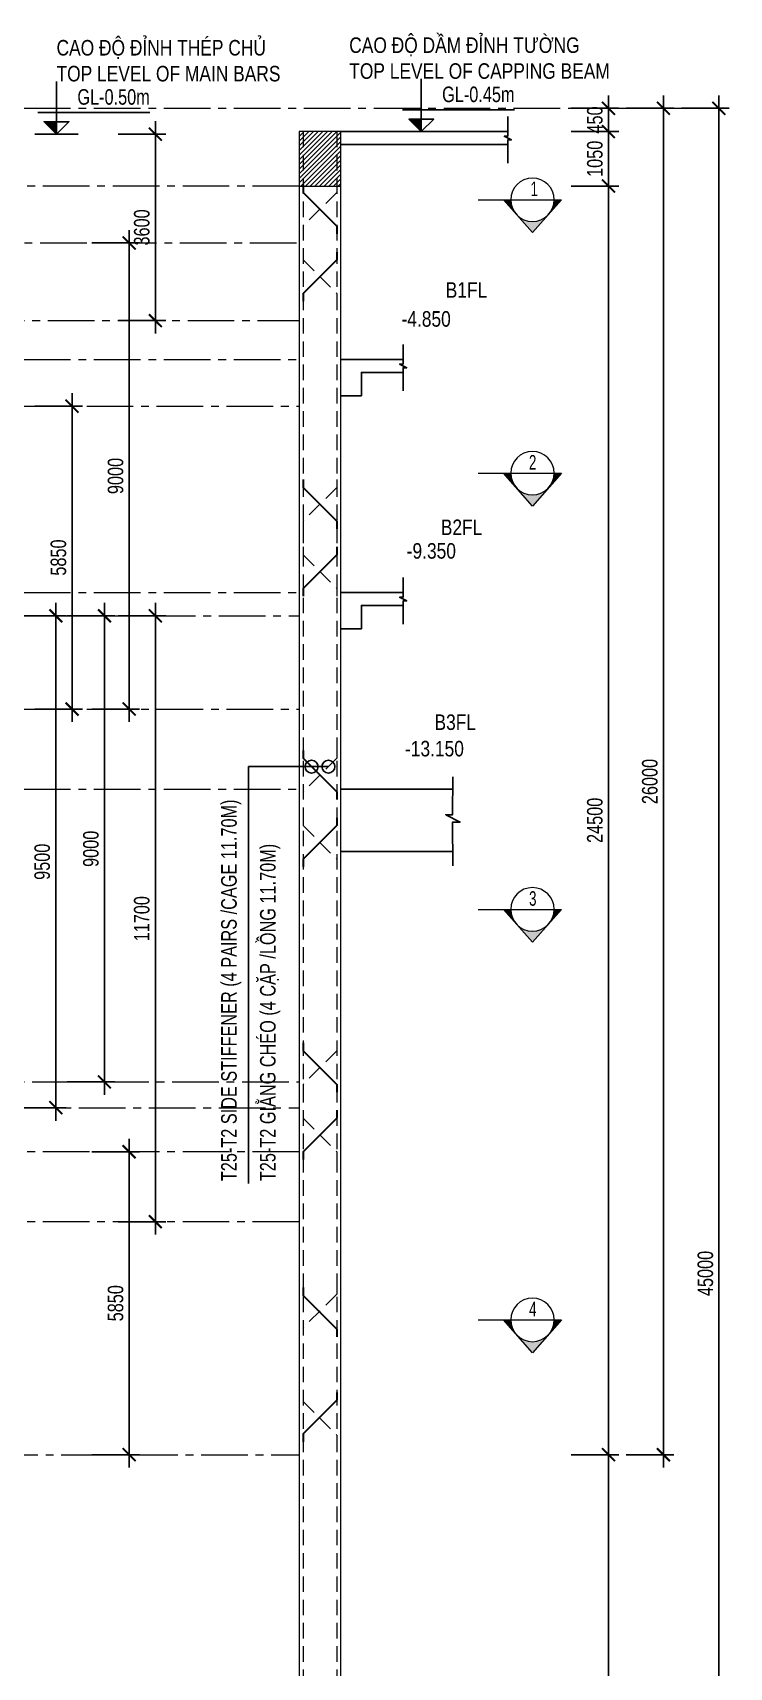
# Model space of a CAD drawing. Header units: millimetres. Extents: x 2611025 to 4139346, y -89870 to 101087.
# Drawn here: x 3953937 to 3967382, y -30106 to 1461 of the extents above; entities that cross this region are included whole.
import ezdxf
from ezdxf.enums import TextEntityAlignment as Align

# ---------------------------------------------------------------- set-up
doc = ezdxf.new("R2010")
doc.units = ezdxf.units.MM
doc.header["$LTSCALE"] = 1200
doc.header["$PDMODE"] = 35
doc.linetypes.add('CENTER2', pattern=[1.125, 0.75, -0.125, 0.125, -0.125])
doc.linetypes.add('HIDDEN', pattern=[0.375, 0.25, -0.125])
for name, color, linetype, lineweight in [('1', 9, 'Continuous', 13), ('BOUND', 3, 'Continuous', 20), ('CODE', 3, 'Continuous', 15), ('ENOTE', 2, 'Continuous', 15), ('Grid line', 160, 'CENTER2', 5), ('HIDE', 8, 'HIDDEN', 13), ('K-THUOC', 1, 'Continuous', 18), ('LEADER', 8, 'Continuous', 9), ('S-Beam - Cont', 60, 'Continuous', 25), ('T2CO', 4, 'Continuous', 30), ('T2HI', 4, 'HIDDEN', 13), ('TEXTVN', 2, 'Continuous', 20)]:
    doc.layers.add(name, color=color, linetype=linetype, lineweight=lineweight)
for name, color, linetype in [('CDC.02.DIM', 1, 'Continuous'), ('CDC.06.TEXT', 2, 'Continuous'), ('CDC.10.HATCH', 251, 'Continuous'), ('Q-Dim-line', 75, 'Continuous')]:
    doc.layers.add(name, color=color, linetype=linetype)
doc.styles.add('DB_Arial', font='arial.ttf', dxfattribs={"width": 0.8})
doc.styles.add('SMTEXT', font='arial.ttf', dxfattribs={"width": 0.75})
doc.styles.add('TEXTVN', font='VHELVCN.TTF', dxfattribs={"width": 0.8})
doc.dimstyles.new('BSV1-100', dxfattribs={"dimtxt": 300, "dimasz": 250, "dimexe": 200, "dimexo": 0, "dimgap": 108, "dimtad": 1, "dimdec": 0, "dimdsep": 46, "dimtxsty": 'SMTEXT', "dimblk": 'ARCHTICK', "dimcen": 100, "dimdle": 250, "dimclrd": 256, "dimclre": 256, "dimclrt": 1, "dimadec": 0, "dimazin": 0, "dimtfac": 1, "dimtdec": 0, "dimtix": 1, "dimtmove": 2, "dimatfit": 3, "dimfxl": 720, "dimfxlon": 1, "dimtolj": 1, "dimtzin": 0, "dimarcsym": 0})
doc.dimstyles.new('BSV25', dxfattribs={"dimtxt": 300, "dimasz": 250, "dimexe": 200, "dimexo": 0, "dimgap": 108, "dimtad": 1, "dimdec": 0, "dimlfac": 0.25, "dimdsep": 46, "dimtxsty": 'SMTEXT', "dimblk": 'ARCHTICK', "dimcen": 100, "dimdle": 250, "dimclrd": 256, "dimclre": 256, "dimclrt": 2, "dimadec": 0, "dimazin": 0, "dimtfac": 1, "dimtdec": 0, "dimtix": 1, "dimtmove": 2, "dimatfit": 3, "dimfxl": 800, "dimfxlon": 1, "dimtolj": 1, "dimtzin": 0, "dimarcsym": 0})

# ---------------------------------------------------------------- blocks, each defined once
blk = doc.blocks.new('_ArchTick')
at = {"color": 0, "linetype": 'ByBlock', "const_width": 0.15}
blk.add_lwpolyline([(-0.5, -0.5), (0.5, 0.5)], dxfattribs=at)
blk = doc.blocks.new('tag_cd')
at = {"layer": 'CDC.10.HATCH'}
blk.add_hatch(color=256, dxfattribs=at).paths.add_polyline_path([(180, 240), (420, 0), (420, 240)])
at = {"layer": 'CDC.02.DIM'}
for points in [[(420, 240), (420, 0), (660, 240), (180, 240), (420, 0), (420, 1020)], [(60, 420), (2220, 420)], [(0, 0), (840, 0)]]:
    blk.add_lwpolyline(points, dxfattribs=at)
at = {"layer": 'CDC.06.TEXT', "ltscale": 0.5, "style": 'SMTEXT', "width": 0.75}
blk.add_attdef('CD', text='', height=300, dxfattribs=at).set_placement((2220, 570), align=Align.RIGHT)
blk = doc.blocks.new('*D1619')
at = {"layer": 'Defpoints', "color": 0, "transparency": 16777216}
for p in [(3932491, 0), (3931928, -4850), (3967042, -4850)]:
    blk.add_point(p, dxfattribs=at)
at = {"layer": 'K-THUOC', "lineweight": -2, "transparency": 16777216}
for p, q in [((3931928, 250), (3931928, -5100)), ((3932491, 0), (3931728, 0)), ((3932648, -4850), (3931728, -4850))]:
    blk.add_line(p, q, dxfattribs=at)
at = {"layer": 'K-THUOC', "lineweight": -2, "transparency": 16777216, "xscale": 250, "yscale": 250, "zscale": 250}
for p, rotation in [((3931928, 0), 90), ((3931928, -4850), 270)]:
    blk.add_blockref('_ArchTick', p, dxfattribs=dict(at, rotation=rotation))
at = {"layer": 'K-THUOC', "color": 1, "transparency": 16777216, "insert": (3931667, -2425), "char_height": 300, "attachment_point": 5, "rotation": 90, "style": 'SMTEXT'}
blk.add_mtext('\\A1;4850', dxfattribs=at)
blk = doc.blocks.new('*D1620')
at = {"layer": 'Defpoints', "color": 0, "transparency": 16777216}
for p in [(3967042, -4850), (3931928, -9350), (3967042, -9350)]:
    blk.add_point(p, dxfattribs=at)
at = {"layer": 'K-THUOC', "lineweight": -2, "transparency": 16777216}
for p, q in [((3931928, -4600), (3931928, -9600)), ((3932648, -4850), (3931728, -4850)), ((3932648, -9350), (3931728, -9350))]:
    blk.add_line(p, q, dxfattribs=at)
at = {"layer": 'K-THUOC', "lineweight": -2, "transparency": 16777216, "xscale": 250, "yscale": 250, "zscale": 250}
for p, rotation in [((3931928, -4850), 90), ((3931928, -9350), 270)]:
    blk.add_blockref('_ArchTick', p, dxfattribs=dict(at, rotation=rotation))
at = {"layer": 'K-THUOC', "color": 1, "transparency": 16777216, "insert": (3931667, -7100), "char_height": 300, "attachment_point": 5, "rotation": 90, "style": 'SMTEXT'}
blk.add_mtext('\\A1;4500', dxfattribs=at)
blk = doc.blocks.new('*D1621')
at = {"layer": 'Defpoints', "color": 0, "transparency": 16777216}
for p in [(3967042, -9350), (3931928, -13150), (3967042, -13150)]:
    blk.add_point(p, dxfattribs=at)
at = {"layer": 'K-THUOC', "lineweight": -2, "transparency": 16777216}
for p, q in [((3931928, -9100), (3931928, -13400)), ((3932648, -9350), (3931728, -9350)), ((3932648, -13150), (3931728, -13150))]:
    blk.add_line(p, q, dxfattribs=at)
at = {"layer": 'K-THUOC', "lineweight": -2, "transparency": 16777216, "xscale": 250, "yscale": 250, "zscale": 250}
for p, rotation in [((3931928, -9350), 90), ((3931928, -13150), 270)]:
    blk.add_blockref('_ArchTick', p, dxfattribs=dict(at, rotation=rotation))
at = {"layer": 'K-THUOC', "color": 1, "transparency": 16777216, "insert": (3931667, -11250), "char_height": 300, "attachment_point": 5, "rotation": 90, "style": 'SMTEXT'}
blk.add_mtext('\\A1;3800', dxfattribs=at)
blk = doc.blocks.new('SIGSEC')
at = {"layer": '1', "lineweight": 9}
h = blk.add_hatch(color=256, dxfattribs=at)
h.dxf.hatch_style = 1
h.paths.add_polyline_path([(-420, 0), (-560, 0), (-315, -278, -0.182676)])
h = blk.add_hatch(color=256, dxfattribs=at)
h.dxf.hatch_style = 1
h.paths.add_polyline_path([(560, 0), (420, 0, -0.182676), (315, -278)])
h = blk.add_hatch(color=256, dxfattribs=at)
h.dxf.hatch_style = 1
h.paths.add_polyline_path([(315, -278, -0.451416), (-315, -278), (0, -635)])
at = {"layer": '1', "lineweight": 9, "elevation": 0}
blk.add_lwpolyline([(1050, 0), (-560, 0), (0, -635), (560, 0)], dxfattribs=at)
at = {"layer": '1', "lineweight": 9}
blk.add_circle((0, 0), 420, dxfattribs=at)
at = {"layer": 'BOUND', "lineweight": 9, "style": 'TEXTVN', "width": 0.8}
blk.add_attdef('SEC', text='', height=280, dxfattribs=at).set_placement((0, 210, 0), align=Align.MIDDLE_CENTER)
blk = doc.blocks.new('*D1572')
at = {"layer": 'Defpoints', "color": 0, "transparency": 16777216}
for p in [(3959881, 0), (3965049, 0), (3959881, -450)]:
    blk.add_point(p, dxfattribs=at)
at = {"layer": 'K-THUOC', "lineweight": -2, "transparency": 16777216}
for p, q in [((3964329, 0), (3965249, 0)), ((3965049, 0), (3965049, 250)), ((3965049, -450), (3965049, 0)), ((3964329, -450), (3965249, -450)), ((3965049, -450), (3965049, -700))]:
    blk.add_line(p, q, dxfattribs=at)
at = {"layer": 'K-THUOC', "lineweight": -2, "transparency": 16777216, "xscale": 250, "yscale": 250, "zscale": 250}
for p, rotation in [((3965049, 0), 270), ((3965049, -450), 90)]:
    blk.add_blockref('_ArchTick', p, dxfattribs=dict(at, rotation=rotation))
at = {"layer": 'K-THUOC', "color": 1, "transparency": 16777216, "insert": (3964788, -225), "char_height": 300, "attachment_point": 5, "rotation": 90, "style": 'SMTEXT'}
blk.add_mtext('\\A1;450', dxfattribs=at)
blk = doc.blocks.new('*D1573')
at = {"layer": 'Defpoints', "color": 0, "transparency": 16777216}
for p in [(3959881, -450), (3959881, -1500), (3965049, -1500)]:
    blk.add_point(p, dxfattribs=at)
at = {"layer": 'K-THUOC', "lineweight": -2, "transparency": 16777216}
for p, q in [((3965049, -200), (3965049, -1750)), ((3964329, -450), (3965249, -450)), ((3964329, -1500), (3965249, -1500))]:
    blk.add_line(p, q, dxfattribs=at)
at = {"layer": 'K-THUOC', "lineweight": -2, "transparency": 16777216, "xscale": 250, "yscale": 250, "zscale": 250}
for p, rotation in [((3965049, -450), 90), ((3965049, -1500), 270)]:
    blk.add_blockref('_ArchTick', p, dxfattribs=dict(at, rotation=rotation))
at = {"layer": 'K-THUOC', "color": 1, "transparency": 16777216, "insert": (3964788, -975), "char_height": 300, "attachment_point": 5, "rotation": 90, "style": 'SMTEXT'}
blk.add_mtext('\\A1;1050', dxfattribs=at)
blk = doc.blocks.new('*D1574')
at = {"layer": 'Defpoints', "color": 0, "transparency": 16777216}
for p in [(3959881, -1500), (3954185, -26000), (3965049, -26000)]:
    blk.add_point(p, dxfattribs=at)
at = {"layer": 'K-THUOC', "lineweight": -2, "transparency": 16777216}
for p, q in [((3965049, -1250), (3965049, -26250)), ((3964329, -1500), (3965249, -1500)), ((3964329, -26000), (3965249, -26000))]:
    blk.add_line(p, q, dxfattribs=at)
at = {"layer": 'K-THUOC', "lineweight": -2, "transparency": 16777216, "xscale": 250, "yscale": 250, "zscale": 250}
for p, rotation in [((3965049, -1500), 90), ((3965049, -26000), 270)]:
    blk.add_blockref('_ArchTick', p, dxfattribs=dict(at, rotation=rotation))
at = {"layer": 'K-THUOC', "color": 1, "transparency": 16777216, "insert": (3964788, -13750), "char_height": 300, "attachment_point": 5, "rotation": 90, "style": 'SMTEXT'}
blk.add_mtext('\\A1;24500', dxfattribs=at)
blk = doc.blocks.new('*D1575')
at = {"layer": 'Defpoints', "color": 0, "transparency": 16777216}
for p in [(3954185, -26000), (3955907, -45000), (3965049, -45000)]:
    blk.add_point(p, dxfattribs=at)
at = {"layer": 'K-THUOC', "lineweight": -2, "transparency": 16777216}
for p, q in [((3965049, -25750), (3965049, -45250)), ((3964329, -26000), (3965249, -26000)), ((3964329, -45000), (3965249, -45000))]:
    blk.add_line(p, q, dxfattribs=at)
at = {"layer": 'K-THUOC', "lineweight": -2, "transparency": 16777216, "xscale": 250, "yscale": 250, "zscale": 250}
for p, rotation in [((3965049, -26000), 90), ((3965049, -45000), 270)]:
    blk.add_blockref('_ArchTick', p, dxfattribs=dict(at, rotation=rotation))
at = {"layer": 'K-THUOC', "color": 1, "transparency": 16777216, "insert": (3964788, -35500), "char_height": 300, "attachment_point": 5, "rotation": 90, "style": 'SMTEXT'}
blk.add_mtext('\\A1;19000', dxfattribs=at)
blk = doc.blocks.new('*D1576')
at = {"layer": 'Defpoints', "color": 0, "transparency": 16777216}
for p in [(3959081, 0), (3966110, 0), (3954185, -26000)]:
    blk.add_point(p, dxfattribs=at)
at = {"layer": 'K-THUOC', "lineweight": -2, "transparency": 16777216}
for p, q in [((3965390, 0), (3966310, 0)), ((3966110, -26250), (3966110, 250)), ((3965390, -26000), (3966310, -26000))]:
    blk.add_line(p, q, dxfattribs=at)
at = {"layer": 'K-THUOC', "lineweight": -2, "transparency": 16777216, "xscale": 250, "yscale": 250, "zscale": 250}
for p, rotation in [((3966110, 0), 90), ((3966110, -26000), 270)]:
    blk.add_blockref('_ArchTick', p, dxfattribs=dict(at, rotation=rotation))
at = {"layer": 'K-THUOC', "color": 1, "transparency": 16777216, "insert": (3965849, -13000), "char_height": 300, "attachment_point": 5, "rotation": 90, "style": 'SMTEXT'}
blk.add_mtext('\\A1;26000', dxfattribs=at)
blk = doc.blocks.new('*D1577')
at = {"layer": 'Defpoints', "color": 0, "transparency": 16777216}
for p in [(3959081, 0), (3959081, -45000), (3967182, -45000)]:
    blk.add_point(p, dxfattribs=at)
at = {"layer": 'K-THUOC', "lineweight": -2, "transparency": 16777216}
for p, q in [((3966462, 0), (3967382, 0)), ((3967182, 250), (3967182, -45250)), ((3966462, -45000), (3967382, -45000))]:
    blk.add_line(p, q, dxfattribs=at)
at = {"layer": 'K-THUOC', "lineweight": -2, "transparency": 16777216, "xscale": 250, "yscale": 250, "zscale": 250}
for p, rotation in [((3967182, 0), 90), ((3967182, -45000), 270)]:
    blk.add_blockref('_ArchTick', p, dxfattribs=dict(at, rotation=rotation))
at = {"layer": 'K-THUOC', "color": 1, "transparency": 16777216, "insert": (3966921, -22500), "char_height": 300, "attachment_point": 5, "rotation": 90, "style": 'SMTEXT'}
blk.add_mtext('\\A1;45000', dxfattribs=at)
blk = doc.blocks.new('*D1603')
at = {"layer": 'Defpoints', "color": 0, "transparency": 16777216}
for p in [(3949240, -20150), (3955798, -20150), (3949240, -26000)]:
    blk.add_point(p, dxfattribs=at)
at = {"layer": 'K-THUOC', "lineweight": -2, "transparency": 16777216}
for p, q in [((3955078, -20150), (3955998, -20150)), ((3955798, -26250), (3955798, -19900)), ((3955078, -26000), (3955998, -26000))]:
    blk.add_line(p, q, dxfattribs=at)
at = {"layer": 'K-THUOC', "lineweight": -2, "transparency": 16777216, "xscale": 250, "yscale": 250, "zscale": 250}
for p, rotation in [((3955798, -20150), 90), ((3955798, -26000), 270)]:
    blk.add_blockref('_ArchTick', p, dxfattribs=dict(at, rotation=rotation))
at = {"layer": 'K-THUOC', "color": 1, "transparency": 16777216, "insert": (3955537, -23075), "char_height": 300, "attachment_point": 5, "rotation": 90, "style": 'SMTEXT'}
blk.add_mtext('\\A1;5850', dxfattribs=at)
blk = doc.blocks.new('*D1604')
at = {"layer": 'Defpoints', "color": 0, "transparency": 16777216}
for p in [(3949390, -9800), (3956304, -9800), (3949390, -21500)]:
    blk.add_point(p, dxfattribs=at)
at = {"layer": 'K-THUOC', "lineweight": -2, "transparency": 16777216}
for p, q in [((3956304, -21750), (3956304, -9550)), ((3955584, -9800), (3956504, -9800)), ((3955584, -21500), (3956504, -21500))]:
    blk.add_line(p, q, dxfattribs=at)
at = {"layer": 'K-THUOC', "lineweight": -2, "transparency": 16777216, "xscale": 250, "yscale": 250, "zscale": 250}
for p, rotation in [((3956304, -9800), 90), ((3956304, -21500), 270)]:
    blk.add_blockref('_ArchTick', p, dxfattribs=dict(at, rotation=rotation))
at = {"layer": 'K-THUOC', "color": 1, "transparency": 16777216, "insert": (3956043, -15650), "char_height": 300, "attachment_point": 5, "rotation": 90, "style": 'SMTEXT'}
blk.add_mtext('\\A1;11700', dxfattribs=at)
blk = doc.blocks.new('*D1605')
at = {"layer": 'Defpoints', "color": 0, "transparency": 16777216}
for p in [(3949240, -2600), (3949240, -11600), (3955798, -11600)]:
    blk.add_point(p, dxfattribs=at)
at = {"layer": 'K-THUOC', "lineweight": -2, "transparency": 16777216}
for p, q in [((3955798, -2350), (3955798, -11850)), ((3955078, -2600), (3955998, -2600)), ((3955078, -11600), (3955998, -11600))]:
    blk.add_line(p, q, dxfattribs=at)
at = {"layer": 'K-THUOC', "lineweight": -2, "transparency": 16777216, "xscale": 250, "yscale": 250, "zscale": 250}
for p, rotation in [((3955798, -2600), 90), ((3955798, -11600), 270)]:
    blk.add_blockref('_ArchTick', p, dxfattribs=dict(at, rotation=rotation))
at = {"layer": 'K-THUOC', "color": 1, "transparency": 16777216, "insert": (3955537, -7100), "char_height": 300, "attachment_point": 5, "rotation": 90, "style": 'SMTEXT'}
blk.add_mtext('\\A1;9000', dxfattribs=at)
blk = doc.blocks.new('*D1606')
at = {"layer": 'Defpoints', "color": 0, "transparency": 16777216}
for p in [(3949390, -500), (3956304, -500), (3949390, -4100)]:
    blk.add_point(p, dxfattribs=at)
at = {"layer": 'K-THUOC', "lineweight": -2, "transparency": 16777216}
for p, q in [((3956304, -4350), (3956304, -250)), ((3955584, -500), (3956504, -500)), ((3955584, -4100), (3956504, -4100))]:
    blk.add_line(p, q, dxfattribs=at)
at = {"layer": 'K-THUOC', "lineweight": -2, "transparency": 16777216, "xscale": 250, "yscale": 250, "zscale": 250}
for p, rotation in [((3956304, -500), 90), ((3956304, -4100), 270)]:
    blk.add_blockref('_ArchTick', p, dxfattribs=dict(at, rotation=rotation))
at = {"layer": 'K-THUOC', "color": 1, "transparency": 16777216, "insert": (3956043, -2300), "char_height": 300, "attachment_point": 5, "rotation": 90, "style": 'SMTEXT'}
blk.add_mtext('\\A1;3600', dxfattribs=at)
blk = doc.blocks.new('*D1607')
at = {"layer": 'Defpoints', "color": 0, "transparency": 16777216}
for p in [(3948790, -5750), (3948790, -11600), (3954696, -11600)]:
    blk.add_point(p, dxfattribs=at)
at = {"layer": 'K-THUOC', "lineweight": -2, "transparency": 16777216}
for p, q in [((3954696, -5500), (3954696, -11850)), ((3953976, -5750), (3954896, -5750)), ((3953976, -11600), (3954896, -11600))]:
    blk.add_line(p, q, dxfattribs=at)
at = {"layer": 'K-THUOC', "lineweight": -2, "transparency": 16777216, "xscale": 250, "yscale": 250, "zscale": 250}
for p, rotation in [((3954696, -5750), 90), ((3954696, -11600), 270)]:
    blk.add_blockref('_ArchTick', p, dxfattribs=dict(at, rotation=rotation))
at = {"layer": 'K-THUOC', "color": 1, "transparency": 16777216, "insert": (3954434, -8675), "char_height": 300, "attachment_point": 5, "rotation": 90, "style": 'SMTEXT'}
blk.add_mtext('\\A1;5850', dxfattribs=at)
blk = doc.blocks.new('*D1608')
at = {"layer": 'Defpoints', "color": 0, "transparency": 16777216}
for p in [(3948640, -9800), (3948640, -18800), (3955322, -18800)]:
    blk.add_point(p, dxfattribs=at)
at = {"layer": 'K-THUOC', "lineweight": -2, "transparency": 16777216}
for p, q in [((3955322, -9550), (3955322, -19050)), ((3954602, -9800), (3955522, -9800)), ((3954602, -18800), (3955522, -18800))]:
    blk.add_line(p, q, dxfattribs=at)
at = {"layer": 'K-THUOC', "lineweight": -2, "transparency": 16777216, "xscale": 250, "yscale": 250, "zscale": 250}
for p, rotation in [((3955322, -9800), 90), ((3955322, -18800), 270)]:
    blk.add_blockref('_ArchTick', p, dxfattribs=dict(at, rotation=rotation))
at = {"layer": 'K-THUOC', "color": 1, "transparency": 16777216, "insert": (3955061, -14300), "char_height": 300, "attachment_point": 5, "rotation": 90, "style": 'SMTEXT'}
blk.add_mtext('\\A1;9000', dxfattribs=at)
blk = doc.blocks.new('*D1609')
at = {"layer": 'Defpoints', "color": 0, "transparency": 16777216}
for p in [(3949090, -9800), (3949090, -19300), (3954383, -19300)]:
    blk.add_point(p, dxfattribs=at)
at = {"layer": 'K-THUOC', "lineweight": -2, "transparency": 16777216}
for p, q in [((3954383, -9550), (3954383, -19550)), ((3953663, -9800), (3954583, -9800)), ((3953663, -19300), (3954583, -19300))]:
    blk.add_line(p, q, dxfattribs=at)
at = {"layer": 'K-THUOC', "lineweight": -2, "transparency": 16777216, "xscale": 250, "yscale": 250, "zscale": 250}
for p, rotation in [((3954383, -9800), 90), ((3954383, -19300), 270)]:
    blk.add_blockref('_ArchTick', p, dxfattribs=dict(at, rotation=rotation))
at = {"layer": 'K-THUOC', "color": 1, "transparency": 16777216, "insert": (3954121, -14550), "char_height": 300, "attachment_point": 5, "rotation": 90, "style": 'SMTEXT'}
blk.add_mtext('\\A1;9500', dxfattribs=at)

msp = doc.modelspace()

# ---------------------------------------------------------------- hatches: boundary and pattern name
at = {"layer": 'CDC.10.HATCH'}
h = msp.add_hatch(dxfattribs=at)
h.set_pattern_fill('ANSI31', color=256, scale=20)
h.set_pattern_definition([(45, (1172223.78, -10706.33), (-44.9012806, 44.9012806), [])])
h.paths.add_polyline_path([(3959081.5, -1500), (3959881.5, -1500), (3959881.5, -450), (3959081.5, -450)])

# ---------------------------------------------------------------- linework, layer by layer
at = {"layer": 'BOUND'}
for points in [[(3959081.5, -45000), (3959881.5, -45000), (3959881.5, -450), (3959081.5, -450)], [(3959081.5, -1500), (3959881.5, -1500), (3959881.5, -450), (3959081.5, -450)]]:
    msp.add_lwpolyline(points, close=True, dxfattribs=at)
at = {"layer": 'BOUND', "lineweight": 20}
msp.add_lwpolyline([(3959881.5, -4350), (3959881.5, -450), (3959081.5, -450), (3959081.5, -45000), (3959881.5, -45000), (3959881.5, -19550)], dxfattribs=at)
at = {"layer": 'CODE'}
for points in [[(3960531.1, -4850, 0, 0, 0), (3961605.1, -4850, 0, 0, 0), (3961068.1, -4850, 0, 660, 0), (3961068.1, -4520, 0, 0, 0), (3961068.1, -4320, 0, 0, 0), (3962068.1, -4320, 0, 0, 0)], [(3960531.1, -9350, 0, 0, 0), (3961605.1, -9350, 0, 0, 0), (3961068.1, -9350, 0, 660, 0), (3961068.1, -9020, 0, 0, 0), (3961068.1, -8820, 0, 0, 0), (3962068.1, -8820, 0, 0, 0)], [(3960531.1, -13150, 0, 0, 0), (3961605.1, -13150, 0, 0, 0), (3961068.1, -13150, 0, 660, 0), (3961068.1, -12820, 0, 0, 0), (3961068.1, -12620, 0, 0, 0), (3962068.1, -12620, 0, 0, 0)]]:
    msp.add_lwpolyline(points, format="xyseb", dxfattribs=at)
at = {"layer": 'Grid line', "color": 2}
for p, q in [((3928119.1, 0), (3967182.1, 0)), ((3928119.1, -4850), (3959081.5, -4850)), ((3928119.1, -9350), (3959081.5, -9350)), ((3928119.1, -13150), (3959081.5, -13150))]:
    msp.add_line(p, q, dxfattribs=at)
at = {"layer": 'Grid line'}
for p, q in [((3959081.5, -1500), (3932888.4, -1500)), ((3945978.4, -2600.3), (3959081.5, -2600.3)), ((3946128.4, -4100.3), (3959081.5, -4100.3)), ((3945528.4, -5750.3), (3959081.5, -5750.3)), ((3945378.4, -9800.3), (3959081.5, -9800.3)), ((3945528.4, -11600.3), (3959081.5, -11600.3)), ((3945828.4, -18800), (3959081.5, -18800)), ((3945378.4, -19300), (3959081.5, -19300)), ((3959081.5, -20150), (3945978.4, -20150)), ((3959081.5, -21500), (3946128.4, -21500)), ((3932888.4, -26000), (3959081.5, -26000))]:
    msp.add_line(p, q, dxfattribs=at)
at = {"layer": 'HIDE'}
for p, q in [((3959156.5, -450), (3959156.5, -44800)), ((3959806.5, -450), (3959806.5, -44800))]:
    msp.add_line(p, q, dxfattribs=at)
at = {"layer": 'Q-Dim-line'}
for points in [[(3963105, -159.3), (3963105, -540.3), (3963037.9, -540.3), (3963176.7, -611), (3963105, -611), (3963105, -1058.2)], [(3961085.5, -4559.3), (3961085.5, -4940.3), (3961018.4, -4940.3), (3961157.2, -5011), (3961085.5, -5011), (3961085.5, -5458.2)], [(3961085.5, -9059.3), (3961085.5, -9440.3), (3961018.4, -9440.3), (3961157.2, -9511), (3961085.5, -9511), (3961085.5, -9958.2)], [(3962046.5, -12911.4), (3962041.9, -13641.9), (3961907.7, -13641.9), (3962185.2, -13783.2), (3962041.9, -13783.2), (3962046.5, -14626.3)]]:
    msp.add_lwpolyline(points, dxfattribs=at)
at = {"layer": 'S-Beam - Cont'}
for points in [[(3963098.2, -450), (3961404.9, -450), (3961404.9, -450), (3959881.5, -450)], [(3959881.5, -700), (3961654.9, -700), (3961654.9, -700), (3963098.2, -700)], [(3961078.7, -4850), (3959881.5, -4850)], [(3961078.7, -5100), (3960281.5, -5100), (3960281.5, -5550), (3959881.5, -5550)], [(3961078.7, -9350), (3959881.5, -9350)], [(3961078.7, -9600), (3960281.5, -9600), (3960281.5, -10050), (3959881.5, -10050)], [(3962046.5, -13150), (3959881.5, -13150)], [(3959881.5, -14350), (3962046.5, -14350)]]:
    msp.add_lwpolyline(points, dxfattribs=at)
at = {"layer": 'T2CO'}
for points in [[(3959156.5, -1475), (3959156.5, -1625), (3959806.5, -2275), (3959806.5, -2425)], [(3959806.5, -2775), (3959806.5, -2925), (3959156.5, -3575), (3959156.5, -3725)], [(3959156.5, -7170.1), (3959156.5, -7320.1), (3959806.5, -7970.1), (3959806.5, -8120.1)], [(3959806.5, -8470.1), (3959806.5, -8620.1), (3959156.5, -9270.1), (3959156.5, -9420.1)], [(3959156.5, -12400.5), (3959156.5, -12550.5), (3959806.5, -13200.5), (3959806.5, -13350.5)], [(3959806.5, -13700.5), (3959806.5, -13850.5), (3959156.5, -14500.5), (3959156.5, -14650.5)], [(3959156.5, -18049.5), (3959156.5, -18199.5), (3959806.5, -18849.5), (3959806.5, -18999.5)], [(3959806.5, -19349.5), (3959806.5, -19499.5), (3959156.5, -20149.5), (3959156.5, -20299.5)], [(3959156.5, -22772.9), (3959156.5, -22922.9), (3959806.5, -23572.9), (3959806.5, -23722.9)], [(3959806.5, -24799.3), (3959806.5, -24949.3), (3959156.5, -25599.3), (3959156.5, -25749.3)]]:
    msp.add_lwpolyline(points, dxfattribs=at)
at = {"layer": 'T2HI'}
for points in [[(3959806.5, -1475), (3959806.5, -1625), (3959156.5, -2275), (3959156.5, -2425)], [(3959156.5, -2775), (3959156.5, -2925), (3959806.5, -3575), (3959806.5, -3725)], [(3959806.5, -7170.1), (3959806.5, -7320.1), (3959156.5, -7970.1), (3959156.5, -8120.1)], [(3959156.5, -8470.1), (3959156.5, -8620.1), (3959806.5, -9270.1), (3959806.5, -9420.1)], [(3959806.5, -12400.5), (3959806.5, -12550.5), (3959156.5, -13200.5), (3959156.5, -13350.5)], [(3959156.5, -13700.5), (3959156.5, -13850.5), (3959806.5, -14500.5), (3959806.5, -14650.5)], [(3959806.5, -18049.5), (3959806.5, -18199.5), (3959156.5, -18849.5), (3959156.5, -18999.5)], [(3959156.5, -19349.5), (3959156.5, -19499.5), (3959806.5, -20149.5), (3959806.5, -20299.5)], [(3959806.5, -22750.5), (3959806.5, -22900.5), (3959156.5, -23550.5), (3959156.5, -23700.5)], [(3959156.5, -24821.7), (3959156.5, -24971.7), (3959806.5, -25621.7), (3959806.5, -25771.7)]]:
    msp.add_lwpolyline(points, dxfattribs=at)

# ---------------------------------------------------------------- block references
at = {"layer": '1', "lineweight": 20}
ref = msp.add_blockref('SIGSEC', (3963582.4, -1765.4), dxfattribs=dict(at, xscale=-1))
ref.add_attrib('SEC', '1', dxfattribs={"layer": 'BOUND', "lineweight": 9, "height": 280, "style": 'TEXTVN', "width": 0.8}).set_placement((3963616.4, -1555.4, 0), align=Align.MIDDLE_CENTER)
ref = msp.add_blockref('SIGSEC', (3963582.4, -7045.4), dxfattribs=dict(at, xscale=-1))
ref.add_attrib('SEC', '2', dxfattribs={"layer": 'BOUND', "lineweight": 9, "height": 280, "style": 'TEXTVN', "width": 0.8}).set_placement((3963586.6, -6835.4, 0), align=Align.MIDDLE_CENTER)
ref = msp.add_blockref('SIGSEC', (3963582.4, -15469), dxfattribs=dict(at, xscale=-1))
ref.add_attrib('SEC', '3', dxfattribs={"layer": 'BOUND', "lineweight": 9, "height": 280, "style": 'TEXTVN', "width": 0.8}).set_placement((3963589, -15259, 0), align=Align.MIDDLE_CENTER)
ref = msp.add_blockref('SIGSEC', (3963582.4, -23397.2, 0), dxfattribs=dict(at, xscale=-1))
ref.add_attrib('SEC', '4', dxfattribs={"layer": 'BOUND', "lineweight": 9, "height": 280, "style": 'TEXTVN', "width": 0.8}).set_placement((3963590.1, -23187.2, 0), align=Align.MIDDLE_CENTER)
at = {"layer": 'ENOTE'}
for p, values in [((3953976.6, -500), {'CD': 'GL-0.50m'}), ((3961016.8, -450), {'CD': 'GL-0.45m'})]:
    msp.add_blockref('tag_cd', p, dxfattribs=at).add_auto_attribs(values)

# ---------------------------------------------------------------- texts
at = {"layer": 'ENOTE', "style": 'DB_Arial', "width": 0.8}
for s, p in [('-4.850', (3961055.4, -4216.9)), ('-9.350', (3961155.7, -8696.4)), ('-13.150', (3961122.6, -12514.8))]:
    msp.add_text(s, height=300, dxfattribs=at).set_placement(p)
at = {"layer": 'TEXTVN', "style": 'DB_Arial', "width": 0.8}
for s, p in [('CAO ĐỘ ĐỈNH THÉP CHỦ', (3954396.6, 1020)), ('CAO ĐỘ DẦM ĐỈNH TƯỜNG', (3960046.4, 1070)), ('TOP LEVEL OF MAIN BARS', (3954396.6, 520)), ('TOP LEVEL OF CAPPING BEAM', (3960046.4, 570)), ('B1FL', (3961908.8, -3657.9)), ('B2FL', (3961814.3, -8240.2)), ('B3FL', (3961692.3, -12004.4))]:
    msp.add_text(s, height=300, dxfattribs=at).set_placement(p)
at = {"layer": 'TEXTVN', "lineweight": 20, "style": 'SMTEXT', "width": 0.75}
for s, p in [('T25-T2 SIDE STIFFENER (4 PAIRS /CAGE 11.70M)', (3957874.4, -20717.4)), ('T25-T2 GIẰNG CHÉO (4 CẶP /LỒNG 11.70M)', (3958624.4, -20717.4))]:
    msp.add_text(s, height=300, rotation=90, dxfattribs=at).set_placement(p)

# ---------------------------------------------------------------- dimensions: what is measured, and where the dimension line sits
at = {"layer": 'K-THUOC'}
for base, p1, p2, picture, middle in [((3931928.4, -4850), (3932490.8, 0), (3967041.6, -4850), '*D1619', (3931667.3, -2425)), ((3966110.2, 0), (3954184.8, -26000), (3959081.5, 0), '*D1576', (3965849.1, -13000)), ((3967182.1, -45000), (3959081.5, 0), (3959081.5, -45000), '*D1577', (3966921, -22500)), ((3965049.4, 0), (3959881.5, -450), (3959881.5, 0), '*D1572', (3964788.2, -225)), ((3956303.9, -500), (3949390, -4100.3), (3949390, -500), '*D1606', (3956042.6, -2300.2)), ((3965049.4, -1500), (3959881.5, -450), (3959881.5, -1500), '*D1573', (3964788.2, -975)), ((3965049.4, -26000), (3959881.5, -1500), (3954184.8, -26000), '*D1574', (3964788.2, -13750)), ((3955798.2, -11600.3), (3949240, -2600.3), (3949240, -11600.3), '*D1605', (3955537, -7100.3)), ((3931928.4, -9350), (3967041.6, -4850), (3967041.6, -9350), '*D1620', (3931667.3, -7100)), ((3954695.6, -11600.3), (3948790, -5750.3), (3948790, -11600.3), '*D1607', (3954434.5, -8675.3)), ((3931928.4, -13150), (3967041.6, -9350), (3967041.6, -13150), '*D1621', (3931667.1, -11250)), ((3955322.1, -18800), (3948640, -9800.3), (3948640, -18800), '*D1608', (3955060.9, -14300.2)), ((3954382.6, -19300), (3949090, -9800.3), (3949090, -19300), '*D1609', (3954121.4, -14550.2)), ((3956303.9, -9800.3), (3949390, -21500), (3949390, -9800.3), '*D1604', (3956042.7, -15650.2)), ((3955798.2, -20150), (3949240, -26000), (3949240, -20150), '*D1603', (3955537, -23075)), ((3965049.4, -45000), (3954184.8, -26000), (3955906.5, -45000), '*D1575', (3964788.2, -35500))]:
    dim = msp.add_linear_dim(base=base, p1=p1, p2=p2, angle=90, dimstyle='BSV1-100', dxfattribs=at)
    dim.commit()
    dim.dimension.update_dxf_attribs({"geometry": picture, "text_midpoint": middle})

# ---------------------------------------------------------------- leaders
at = {"layer": 'LEADER'}
for points in [[(3959644, -12713), (3958101.4, -12713), (3958101.4, -20713)], [(3959319, -12713), (3958101.4, -12713), (3958101.4, -20765.4)]]:
    msp.add_leader(points, dimstyle='BSV25', override={"dimldrblk": 'Origin'}, dxfattribs=at)

doc.saveas('drawing.dxf')
